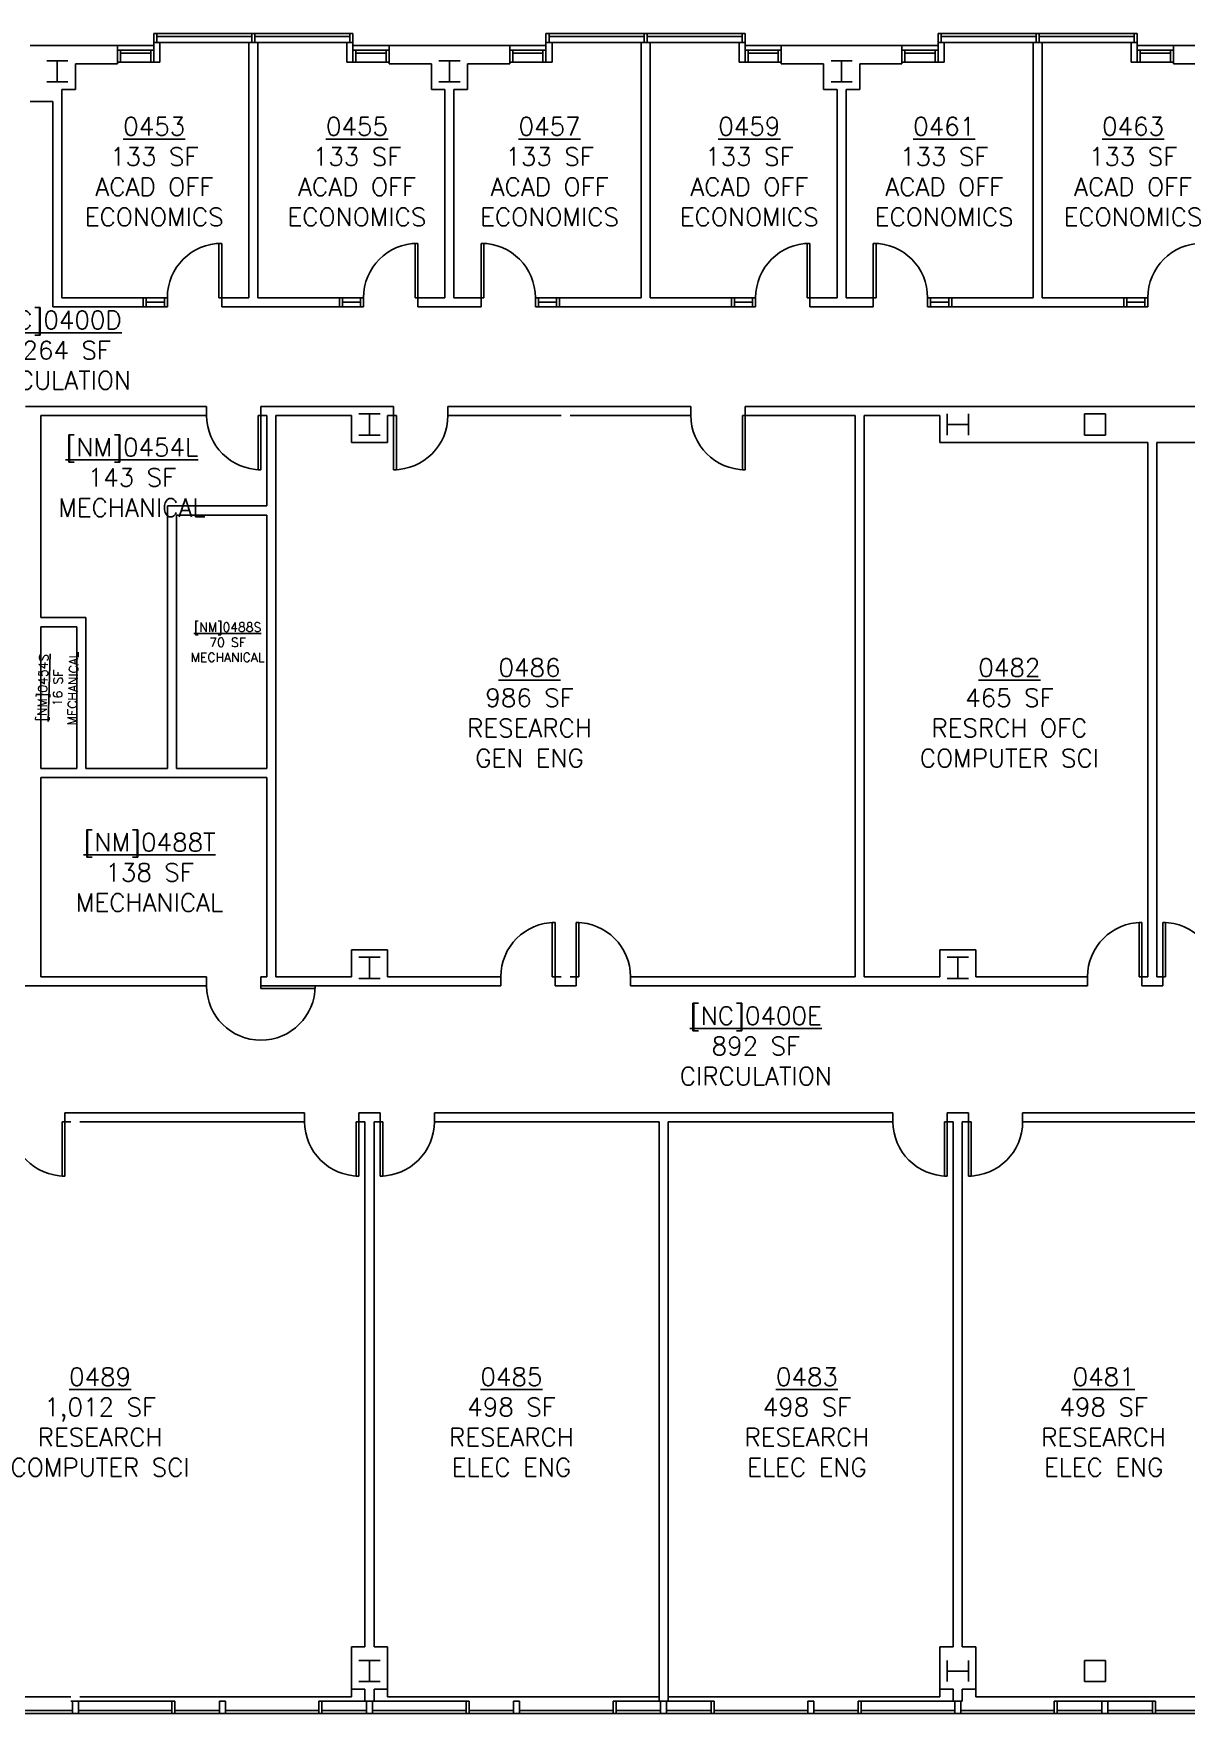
# Model space of a CAD drawing. Header units: inches. Extents: x 718 to 6834, y 507 to 5094.
# Drawn here: x 4591 to 5355, y 2328 to 3441 of the extents above; entities that cross this region are included whole.
import ezdxf

# ---------------------------------------------------------------- set-up
doc = ezdxf.new("R2010")
doc.units = ezdxf.units.IN
doc.header["$LTSCALE"] = 48
doc.header["$MEASUREMENT"] = 0
for name, color, linetype in [('A-AREA-IDEN-UCSC', 7, 'Continuous'), ('a-cols', 1, 'Continuous'), ('a-door', 3, 'Continuous'), ('a-glaz', 5, 'Continuous'), ('a-wall', 7, 'Continuous')]:
    doc.layers.add(name, color=color, linetype=linetype)
doc.styles.get("Standard").update_dxf_attribs({"font": 'romans.shx'})

msp = doc.modelspace()

# ---------------------------------------------------------------- linework, layer by layer
at = {"layer": 'a-cols'}
for p, q in [((4599.8, 3422.7), (4613.8, 3422.7)), ((4606.8, 3408.7), (4606.8, 3422.7)), ((4859.8, 3422.7), (4873.8, 3422.7)), ((4866.8, 3408.7), (4866.8, 3422.7)), ((5119.8, 3422.7), (5133.8, 3422.7)), ((5126.8, 3408.7), (5126.8, 3422.7)), ((4599.8, 3408.7), (4613.8, 3408.7)), ((4859.8, 3408.7), (4873.8, 3408.7)), ((5119.8, 3408.7), (5133.8, 3408.7)), ((4820.8, 3188.7), (4806.8, 3188.7)), ((4813.8, 3188.7), (4813.8, 3174.7)), ((5196.8, 3188.7), (5196.8, 3174.7)), ((5210.8, 3188.7), (5210.8, 3174.7)), ((5287.8, 3188.7), (5301.8, 3188.7)), ((5287.8, 3174.7), (5287.8, 3188.7)), ((5301.8, 3188.7), (5301.8, 3174.7)), ((4820.8, 3174.7), (4806.8, 3174.7)), ((5196.8, 3181.7), (5210.8, 3181.7)), ((5301.8, 3174.7), (5287.8, 3174.7)), ((4820.8, 2828.7), (4806.8, 2828.7)), ((4813.8, 2814.7), (4813.8, 2828.7)), ((5210.8, 2828.7), (5196.8, 2828.7)), ((5203.8, 2814.7), (5203.8, 2828.7)), ((4820.8, 2814.7), (4806.8, 2814.7)), ((5210.8, 2814.7), (5196.8, 2814.7)), ((4820.8, 2362.7), (4806.8, 2362.7)), ((4813.8, 2348.7), (4813.8, 2362.7)), ((5196.8, 2362.7), (5196.8, 2348.7)), ((5210.8, 2362.7), (5210.8, 2348.7)), ((5287.8, 2362.7), (5301.8, 2362.7)), ((5287.8, 2348.7), (5287.8, 2362.7)), ((5301.8, 2362.7), (5301.8, 2348.7)), ((4820.8, 2348.7), (4806.8, 2348.7)), ((5210.8, 2355.7), (5196.8, 2355.7)), ((5301.8, 2348.7), (5287.8, 2348.7))]:
    msp.add_line(p, q, dxfattribs=at)
at = {"layer": 'a-door'}
for p, q in [((4715.8, 3301.7), (4714, 3301.7)), ((4714, 3301.7), (4714, 3265.7)), ((4715.8, 3265.7), (4715.8, 3301.7)), ((4845.8, 3301.7), (4844, 3301.7)), ((4844, 3301.7), (4844, 3265.7)), ((4845.8, 3265.7), (4845.8, 3301.7)), ((4887.8, 3265.7), (4887.8, 3301.7)), ((4887.8, 3301.7), (4889.6, 3301.7)), ((4889.6, 3301.7), (4889.6, 3265.7)), ((5105.8, 3301.7), (5104, 3301.7)), ((5104, 3301.7), (5104, 3265.7)), ((5105.8, 3265.7), (5105.8, 3301.7)), ((5147.8, 3265.7), (5147.8, 3301.7)), ((5147.8, 3301.7), (5149.6, 3301.7)), ((5149.6, 3301.7), (5149.6, 3265.7)), ((4714, 3265.7), (4715.8, 3265.7)), ((4844, 3265.7), (4845.8, 3265.7)), ((4889.6, 3265.7), (4887.8, 3265.7)), ((5104, 3265.7), (5105.8, 3265.7)), ((5149.6, 3265.7), (5147.8, 3265.7)), ((4740, 3151.7), (4740, 3187.7)), ((4740, 3187.7), (4741.8, 3187.7)), ((4741.8, 3187.7), (4741.8, 3151.7)), ((4829.8, 3187.7), (4829.8, 3151.7)), ((4831.6, 3187.7), (4829.8, 3187.7)), ((4831.6, 3151.7), (4831.6, 3187.7)), ((5061, 3151.7), (5061, 3187.7)), ((5061, 3187.7), (5062.8, 3187.7)), ((5062.8, 3187.7), (5062.8, 3151.7)), ((4741.8, 3151.7), (4740, 3151.7)), ((4829.8, 3151.7), (4831.6, 3151.7)), ((5062.8, 3151.7), (5061, 3151.7)), ((4936.8, 2851.7), (4935, 2851.7)), ((4935, 2851.7), (4935, 2815.7)), ((4936.8, 2815.7), (4936.8, 2851.7)), ((4950.8, 2815.7), (4950.8, 2851.7)), ((4950.8, 2851.7), (4952.6, 2851.7)), ((4952.6, 2851.7), (4952.6, 2815.7)), ((5325.8, 2851.7), (5324, 2851.7)), ((5324, 2851.7), (5324, 2815.7)), ((5325.8, 2815.7), (5325.8, 2851.7)), ((5339.8, 2815.7), (5339.8, 2851.7)), ((5339.8, 2851.7), (5341.6, 2851.7)), ((5341.6, 2851.7), (5341.6, 2815.7)), ((4741.8, 2809.7), (4777.8, 2809.7)), ((4741.8, 2807.9), (4741.8, 2809.7)), ((4777.8, 2807.9), (4741.8, 2807.9)), ((4777.8, 2809.7), (4777.8, 2807.9)), ((4935, 2815.7), (4936.8, 2815.7)), ((4952.6, 2815.7), (4950.8, 2815.7)), ((5324, 2815.7), (5325.8, 2815.7)), ((5341.6, 2815.7), (5339.8, 2815.7)), ((4610, 2683.7), (4610, 2719.7)), ((4610, 2719.7), (4611.8, 2719.7)), ((4611.8, 2719.7), (4611.8, 2683.7)), ((4805, 2683.7), (4805, 2719.7)), ((4805, 2719.7), (4806.8, 2719.7)), ((4806.8, 2719.7), (4806.8, 2683.7)), ((4820.8, 2719.7), (4820.8, 2683.7)), ((4822.6, 2719.7), (4820.8, 2719.7)), ((4822.6, 2683.7), (4822.6, 2719.7)), ((5195, 2683.7), (5195, 2719.7)), ((5195, 2719.7), (5196.8, 2719.7)), ((5196.8, 2719.7), (5196.8, 2683.7)), ((5210.8, 2719.7), (5210.8, 2683.7)), ((5212.6, 2719.7), (5210.8, 2719.7)), ((5212.6, 2683.7), (5212.6, 2719.7)), ((4611.8, 2683.7), (4610, 2683.7)), ((4806.8, 2683.7), (4805, 2683.7)), ((4820.8, 2683.7), (4822.6, 2683.7)), ((5196.8, 2683.7), (5195, 2683.7)), ((5210.8, 2683.7), (5212.6, 2683.7))]:
    msp.add_line(p, q, dxfattribs=at)
for centre, start, end in [((4715.8, 3265.7), 90, 180), ((4845.8, 3265.7), 90, 180), ((4887.8, 3265.7), 0, 90), ((5105.8, 3265.7), 90, 180), ((5147.8, 3265.7), 0, 90), ((5365.8, 3265.7), 90, 180), ((4741.8, 3187.7), 180, 270), ((4829.8, 3187.7), 270, 0), ((5062.8, 3187.7), 180, 270), ((4936.8, 2815.7), 90, 180), ((4950.8, 2815.7), 0, 90), ((5325.8, 2815.7), 90, 180), ((5339.8, 2815.7), 0, 90), ((4741.8, 2809.7), 180, 0), ((4611.8, 2719.7), 180, 270), ((4806.8, 2719.7), 180, 270), ((4820.8, 2719.7), 270, 0), ((5196.8, 2719.7), 180, 270), ((5210.8, 2719.7), 270, 0)]:
    msp.add_arc(centre, 36, start, end, dxfattribs=at)
at = {"layer": 'a-glaz'}
for p, q in [((4802.8, 3440.7), (4670.8, 3440.7)), ((4670.8, 3434.7), (4670.8, 3440.7)), ((4672.8, 3434.7), (4672.8, 3440.7)), ((4735.8, 3434.7), (4735.8, 3440.7)), ((4737.8, 3434.7), (4737.8, 3440.7)), ((4800.8, 3434.7), (4800.8, 3440.7)), ((4802.8, 3434.7), (4802.8, 3440.7)), ((5062.8, 3440.7), (4930.8, 3440.7)), ((4930.8, 3434.7), (4930.8, 3440.7)), ((4932.8, 3434.7), (4932.8, 3440.7)), ((4995.8, 3434.7), (4995.8, 3440.7)), ((4997.8, 3434.7), (4997.8, 3440.7)), ((5060.8, 3434.7), (5060.8, 3440.7)), ((5062.8, 3434.7), (5062.8, 3440.7)), ((5322.8, 3440.7), (5190.8, 3440.7)), ((5190.8, 3434.7), (5190.8, 3440.7)), ((5192.8, 3434.7), (5192.8, 3440.7)), ((5255.8, 3434.7), (5255.8, 3440.7)), ((5257.8, 3434.7), (5257.8, 3440.7)), ((5320.8, 3434.7), (5320.8, 3440.7)), ((5322.8, 3434.7), (5322.8, 3440.7)), ((4646.8, 3432.7), (4670.8, 3432.7)), ((4646.8, 3421.7), (4646.8, 3432.7)), ((4646.8, 3429.7), (4670.8, 3429.7)), ((4648.8, 3421.7), (4648.8, 3429.7)), ((4668.8, 3421.7), (4668.8, 3429.7)), ((4802.8, 3434.7), (4670.8, 3434.7)), ((4670.8, 3432.7), (4670.8, 3421.7)), ((4735.8, 3438.7), (4672.8, 3438.7)), ((4800.8, 3438.7), (4737.8, 3438.7)), ((4826.8, 3432.7), (4802.8, 3432.7)), ((4802.8, 3432.7), (4802.8, 3421.7)), ((4826.8, 3429.7), (4802.8, 3429.7)), ((4804.8, 3421.7), (4804.8, 3429.7)), ((4824.8, 3421.7), (4824.8, 3429.7)), ((4826.8, 3421.7), (4826.8, 3432.7)), ((4906.8, 3432.7), (4930.8, 3432.7)), ((4906.8, 3421.7), (4906.8, 3432.7)), ((4906.8, 3429.7), (4930.8, 3429.7)), ((4908.8, 3421.7), (4908.8, 3429.7)), ((4928.8, 3421.7), (4928.8, 3429.7)), ((5062.8, 3434.7), (4930.8, 3434.7)), ((4930.8, 3432.7), (4930.8, 3421.7)), ((4995.8, 3438.7), (4932.8, 3438.7)), ((5060.8, 3438.7), (4997.8, 3438.7)), ((5086.8, 3432.7), (5062.8, 3432.7)), ((5062.8, 3432.7), (5062.8, 3421.7)), ((5086.8, 3429.7), (5062.8, 3429.7)), ((5064.8, 3421.7), (5064.8, 3429.7)), ((5084.8, 3421.7), (5084.8, 3429.7)), ((5086.8, 3421.7), (5086.8, 3432.7)), ((5166.8, 3432.7), (5190.8, 3432.7)), ((5166.8, 3421.7), (5166.8, 3432.7)), ((5166.8, 3429.7), (5190.8, 3429.7)), ((5168.8, 3421.7), (5168.8, 3429.7)), ((5188.8, 3421.7), (5188.8, 3429.7)), ((5322.8, 3434.7), (5190.8, 3434.7)), ((5190.8, 3432.7), (5190.8, 3421.7)), ((5255.8, 3438.7), (5192.8, 3438.7)), ((5320.8, 3438.7), (5257.8, 3438.7)), ((5346.8, 3432.7), (5322.8, 3432.7)), ((5322.8, 3432.7), (5322.8, 3421.7)), ((5346.8, 3429.7), (5322.8, 3429.7)), ((5324.8, 3421.7), (5324.8, 3429.7)), ((5344.8, 3421.7), (5344.8, 3429.7)), ((5346.8, 3421.7), (5346.8, 3432.7)), ((4670.8, 3421.7), (4646.8, 3421.7)), ((4668.8, 3427.7), (4648.8, 3427.7)), ((4802.8, 3421.7), (4826.8, 3421.7)), ((4804.8, 3427.7), (4824.8, 3427.7)), ((4930.8, 3421.7), (4906.8, 3421.7)), ((4928.8, 3427.7), (4908.8, 3427.7)), ((5062.8, 3421.7), (5086.8, 3421.7)), ((5064.8, 3427.7), (5084.8, 3427.7)), ((5190.8, 3421.7), (5166.8, 3421.7)), ((5188.8, 3427.7), (5168.8, 3427.7)), ((5322.8, 3421.7), (5346.8, 3421.7)), ((5324.8, 3427.7), (5344.8, 3427.7)), ((4679.8, 3265.7), (4663.8, 3265.7)), ((4663.8, 3265.7), (4663.8, 3259.7)), ((4665.8, 3259.7), (4665.8, 3265.7)), ((4677.8, 3262.7), (4665.8, 3262.7)), ((4677.8, 3259.7), (4677.8, 3265.7)), ((4679.8, 3259.7), (4679.8, 3265.7)), ((4809.8, 3265.7), (4793.8, 3265.7)), ((4793.8, 3265.7), (4793.8, 3259.7)), ((4795.8, 3259.7), (4795.8, 3265.7)), ((4807.8, 3262.7), (4795.8, 3262.7)), ((4807.8, 3259.7), (4807.8, 3265.7)), ((4809.8, 3259.7), (4809.8, 3265.7)), ((4923.8, 3265.7), (4939.8, 3265.7)), ((4923.8, 3259.7), (4923.8, 3265.7)), ((4925.8, 3259.7), (4925.8, 3265.7)), ((4925.8, 3262.7), (4937.8, 3262.7)), ((4937.8, 3259.7), (4937.8, 3265.7)), ((4939.8, 3265.7), (4939.8, 3259.7)), ((5069.8, 3265.7), (5053.8, 3265.7)), ((5053.8, 3265.7), (5053.8, 3259.7)), ((5055.8, 3259.7), (5055.8, 3265.7)), ((5067.8, 3262.7), (5055.8, 3262.7)), ((5067.8, 3259.7), (5067.8, 3265.7)), ((5069.8, 3259.7), (5069.8, 3265.7)), ((5183.8, 3265.7), (5199.8, 3265.7)), ((5183.8, 3259.7), (5183.8, 3265.7)), ((5185.8, 3259.7), (5185.8, 3265.7)), ((5185.8, 3262.7), (5197.8, 3262.7)), ((5197.8, 3259.7), (5197.8, 3265.7)), ((5199.8, 3265.7), (5199.8, 3259.7)), ((5329.8, 3265.7), (5313.8, 3265.7)), ((5313.8, 3265.7), (5313.8, 3259.7)), ((5315.8, 3259.7), (5315.8, 3265.7)), ((5327.8, 3262.7), (5315.8, 3262.7)), ((5327.8, 3259.7), (5327.8, 3265.7)), ((5329.8, 3259.7), (5329.8, 3265.7)), ((4663.8, 3259.7), (4679.8, 3259.7)), ((4793.8, 3259.7), (4809.8, 3259.7)), ((4939.8, 3259.7), (4923.8, 3259.7)), ((5053.8, 3259.7), (5069.8, 3259.7)), ((5199.8, 3259.7), (5183.8, 3259.7)), ((5313.8, 3259.7), (5329.8, 3259.7)), ((6011.8, 2327.7), (3608.6, 2327.7)), ((4554.8, 2329.7), (4616.8, 2329.7)), ((4616.8, 2335.7), (4616.8, 2327.7)), ((4616.8, 2335.7), (4684.8, 2335.7)), ((4620.8, 2335.7), (4620.8, 2327.7)), ((4620.8, 2329.7), (4682.8, 2329.7)), ((4682.8, 2335.7), (4682.8, 2327.7)), ((4684.8, 2335.7), (4684.8, 2327.7)), ((4684.8, 2329.7), (4714.3, 2329.7)), ((4714.3, 2335.7), (4714.3, 2327.7)), ((4718.3, 2335.7), (4714.3, 2335.7)), ((4718.3, 2335.7), (4718.3, 2327.7)), ((4718.3, 2329.7), (4780.3, 2329.7)), ((4780.3, 2335.7), (4780.3, 2327.7)), ((4780.3, 2335.7), (4879.8, 2335.7)), ((4782.3, 2335.7), (4782.3, 2327.7)), ((4782.3, 2329.7), (4811.8, 2329.7)), ((4811.8, 2335.7), (4811.8, 2327.7)), ((4815.8, 2335.7), (4815.8, 2327.7)), ((4815.8, 2329.7), (4877.8, 2329.7)), ((4877.8, 2335.7), (4877.8, 2327.7)), ((4879.8, 2335.7), (4879.8, 2327.7)), ((4879.8, 2329.7), (4909.3, 2329.7)), ((4909.3, 2335.7), (4909.3, 2327.7)), ((4909.3, 2335.7), (4913.3, 2335.7)), ((4913.3, 2335.7), (4913.3, 2327.7)), ((4913.3, 2329.7), (4975.3, 2329.7)), ((4975.3, 2335.7), (4975.3, 2327.7)), ((4975.3, 2335.7), (5042.3, 2335.7)), ((4977.3, 2335.7), (4977.3, 2327.7)), ((4977.3, 2329.7), (5006.8, 2329.7)), ((5006.8, 2335.7), (5006.8, 2327.7)), ((5010.8, 2335.7), (5010.8, 2327.7)), ((5010.8, 2329.7), (5040.3, 2329.7)), ((5040.3, 2335.7), (5040.3, 2327.7)), ((5042.3, 2335.7), (5042.3, 2327.7)), ((5104.3, 2329.7), (5042.3, 2329.7)), ((5104.3, 2335.7), (5104.3, 2327.7)), ((5108.3, 2335.7), (5104.3, 2335.7)), ((5108.3, 2335.7), (5108.3, 2327.7)), ((5137.8, 2329.7), (5108.3, 2329.7)), ((5137.8, 2335.7), (5137.8, 2327.7)), ((5205.8, 2335.7), (5137.8, 2335.7)), ((5139.8, 2335.7), (5139.8, 2327.7)), ((5201.8, 2329.7), (5139.8, 2329.7)), ((5201.8, 2335.7), (5201.8, 2327.7)), ((5205.8, 2335.7), (5205.8, 2327.7)), ((5267.8, 2329.7), (5205.8, 2329.7)), ((5267.8, 2335.7), (5267.8, 2327.7)), ((5334.8, 2335.7), (5267.8, 2335.7)), ((5269.8, 2335.7), (5269.8, 2327.7)), ((5299.3, 2329.7), (5269.8, 2329.7)), ((5299.3, 2335.7), (5299.3, 2327.7)), ((5303.3, 2335.7), (5303.3, 2327.7)), ((5332.8, 2329.7), (5303.3, 2329.7)), ((5332.8, 2335.7), (5332.8, 2327.7)), ((5334.8, 2335.7), (5334.8, 2327.7)), ((5396.8, 2329.7), (5334.8, 2329.7))]:
    msp.add_line(p, q, dxfattribs=at)
at = {"layer": 'a-wall'}
for p, q in [((4646.8, 3432.7), (4588.8, 3432.7)), ((4646.8, 3420.7), (4646.8, 3432.7)), ((4670.8, 3421.7), (4670.8, 3434.7)), ((4670.8, 3434.7), (4674.8, 3434.7)), ((4674.8, 3421.7), (4674.8, 3434.7)), ((4739.8, 3434.7), (4733.8, 3434.7)), ((4733.8, 3265.7), (4733.8, 3434.7)), ((4739.8, 3265.7), (4739.8, 3434.7)), ((4798.8, 3421.7), (4798.8, 3434.7)), ((4802.8, 3434.7), (4798.8, 3434.7)), ((4802.8, 3421.7), (4802.8, 3434.7)), ((4906.8, 3432.7), (4826.8, 3432.7)), ((4826.8, 3420.7), (4826.8, 3432.7)), ((4906.8, 3420.7), (4906.8, 3432.7)), ((4930.8, 3421.7), (4930.8, 3434.7)), ((4930.8, 3434.7), (4934.8, 3434.7)), ((4934.8, 3421.7), (4934.8, 3434.7)), ((4993.8, 3265.7), (4993.8, 3434.7)), ((4999.8, 3434.7), (4993.8, 3434.7)), ((4999.8, 3265.7), (4999.8, 3434.7)), ((5058.8, 3421.7), (5058.8, 3434.7)), ((5062.8, 3434.7), (5058.8, 3434.7)), ((5062.8, 3421.7), (5062.8, 3434.7)), ((5086.8, 3420.7), (5086.8, 3432.7)), ((5166.8, 3432.7), (5086.8, 3432.7)), ((5166.8, 3420.7), (5166.8, 3432.7)), ((5190.8, 3421.7), (5190.8, 3434.7)), ((5190.8, 3434.7), (5194.8, 3434.7)), ((5194.8, 3421.7), (5194.8, 3434.7)), ((5253.8, 3265.7), (5253.8, 3434.7)), ((5259.8, 3434.7), (5253.8, 3434.7)), ((5259.8, 3265.7), (5259.8, 3434.7)), ((5318.8, 3421.7), (5318.8, 3434.7)), ((5322.8, 3434.7), (5318.8, 3434.7)), ((5322.8, 3421.7), (5322.8, 3434.7)), ((5346.8, 3420.7), (5346.8, 3432.7)), ((5426.8, 3432.7), (5346.8, 3432.7)), ((4646.8, 3420.7), (4618.8, 3420.7)), ((4618.8, 3420.7), (4618.8, 3403.7)), ((4674.8, 3421.7), (4670.8, 3421.7)), ((4798.8, 3421.7), (4802.8, 3421.7)), ((4826.8, 3420.7), (4854.8, 3420.7)), ((4854.8, 3420.7), (4854.8, 3403.7)), ((4906.8, 3420.7), (4878.8, 3420.7)), ((4878.8, 3420.7), (4878.8, 3403.7)), ((4934.8, 3421.7), (4930.8, 3421.7)), ((5058.8, 3421.7), (5062.8, 3421.7)), ((5086.8, 3420.7), (5114.8, 3420.7)), ((5114.8, 3420.7), (5114.8, 3403.7)), ((5138.8, 3420.7), (5138.8, 3403.7)), ((5166.8, 3420.7), (5138.8, 3420.7)), ((5194.8, 3421.7), (5190.8, 3421.7)), ((5318.8, 3421.7), (5322.8, 3421.7)), ((5346.8, 3420.7), (5374.8, 3420.7)), ((4603.8, 3395.7), (4588.8, 3395.7)), ((4603.8, 3259.7), (4603.8, 3395.7)), ((4609.8, 3265.7), (4609.8, 3403.7)), ((4618.8, 3403.7), (4609.8, 3403.7)), ((4854.8, 3403.7), (4863.8, 3403.7)), ((4863.8, 3265.7), (4863.8, 3403.7)), ((4869.8, 3265.7), (4869.8, 3403.7)), ((4869.8, 3403.7), (4878.8, 3403.7)), ((5114.8, 3403.7), (5123.8, 3403.7)), ((5123.8, 3265.7), (5123.8, 3403.7)), ((5129.8, 3265.7), (5129.8, 3403.7)), ((5129.8, 3403.7), (5138.8, 3403.7)), ((4663.8, 3265.7), (4609.8, 3265.7)), ((4663.8, 3259.7), (4663.8, 3265.7)), ((4715.8, 3259.7), (4715.8, 3265.7)), ((4733.8, 3265.7), (4715.8, 3265.7)), ((4793.8, 3265.7), (4739.8, 3265.7)), ((4793.8, 3259.7), (4793.8, 3265.7)), ((4845.8, 3259.7), (4845.8, 3265.7)), ((4863.8, 3265.7), (4845.8, 3265.7)), ((4887.8, 3265.7), (4869.8, 3265.7)), ((4887.8, 3259.7), (4887.8, 3265.7)), ((4939.8, 3259.7), (4939.8, 3265.7)), ((4993.8, 3265.7), (4939.8, 3265.7)), ((5053.8, 3265.7), (4999.8, 3265.7)), ((5053.8, 3259.7), (5053.8, 3265.7)), ((5105.8, 3259.7), (5105.8, 3265.7)), ((5123.8, 3265.7), (5105.8, 3265.7)), ((5147.8, 3265.7), (5129.8, 3265.7)), ((5147.8, 3259.7), (5147.8, 3265.7)), ((5199.8, 3259.7), (5199.8, 3265.7)), ((5253.8, 3265.7), (5199.8, 3265.7)), ((5313.8, 3265.7), (5259.8, 3265.7)), ((5313.8, 3259.7), (5313.8, 3265.7)), ((4663.8, 3259.7), (4603.8, 3259.7)), ((4793.8, 3259.7), (4715.8, 3259.7)), ((4887.8, 3259.7), (4845.8, 3259.7)), ((5053.8, 3259.7), (4939.8, 3259.7)), ((5147.8, 3259.7), (5105.8, 3259.7)), ((5313.8, 3259.7), (5199.8, 3259.7)), ((4705.8, 3193.7), (4585.8, 3193.7)), ((4595.8, 3053.7), (4595.8, 3187.7)), ((4705.8, 3187.7), (4595.8, 3187.7)), ((4705.8, 3193.7), (4705.8, 3187.7)), ((4741.8, 3193.7), (4741.8, 3187.7)), ((4829.8, 3193.7), (4741.8, 3193.7)), ((4745.8, 3187.7), (4741.8, 3187.7)), ((4745.8, 3187.7), (4745.8, 3127.7)), ((4801.8, 3187.7), (4751.8, 3187.7)), ((4751.8, 3187.7), (4751.8, 2815.7)), ((4801.8, 3187.7), (4801.8, 3169.7)), ((4825.8, 3187.7), (4825.8, 3169.7)), ((4829.8, 3187.7), (4825.8, 3187.7)), ((4829.8, 3193.7), (4829.8, 3187.7)), ((4865.8, 3193.7), (4865.8, 3187.7)), ((5026.8, 3193.7), (4865.8, 3193.7)), ((4940.8, 3187.7), (4865.8, 3187.7)), ((5026.8, 3187.7), (4946.8, 3187.7)), ((5026.8, 3193.7), (5026.8, 3187.7)), ((5062.8, 3193.7), (5062.8, 3187.7)), ((5541.8, 3193.7), (5062.8, 3193.7)), ((5135.8, 3187.7), (5062.8, 3187.7)), ((5135.8, 3187.7), (5135.8, 2815.7)), ((5191.8, 3187.7), (5141.8, 3187.7)), ((5141.8, 3187.7), (5141.8, 2815.7)), ((5191.8, 3187.7), (5191.8, 3169.7)), ((4825.8, 3169.7), (4801.8, 3169.7)), ((5329.8, 3169.7), (5191.8, 3169.7)), ((5329.8, 3169.7), (5329.8, 2815.7)), ((5524.8, 3169.7), (5335.8, 3169.7)), ((5335.8, 3169.7), (5335.8, 2815.7)), ((4745.8, 3127.7), (4679.8, 3127.7)), ((4679.8, 3127.7), (4679.8, 2953.7)), ((4745.8, 3121.7), (4685.8, 3121.7)), ((4685.8, 3121.7), (4685.8, 2953.7)), ((4745.8, 3121.7), (4745.8, 2953.7)), ((4625.8, 3053.7), (4595.8, 3053.7)), ((4625.8, 3053.7), (4625.8, 2953.7)), ((4595.8, 2953.7), (4595.8, 3047.7)), ((4619.8, 3047.7), (4595.8, 3047.7)), ((4619.8, 3047.7), (4619.8, 2953.7)), ((4619.8, 2953.7), (4595.8, 2953.7)), ((4679.8, 2953.7), (4625.8, 2953.7)), ((4745.8, 2953.7), (4685.8, 2953.7)), ((4595.8, 2815.7), (4595.8, 2947.7)), ((4745.8, 2947.7), (4595.8, 2947.7)), ((4745.8, 2947.7), (4745.8, 2815.7)), ((4801.8, 2815.7), (4801.8, 2833.7)), ((4825.8, 2833.7), (4801.8, 2833.7)), ((4825.8, 2815.7), (4825.8, 2833.7)), ((5191.8, 2815.7), (5191.8, 2833.7)), ((5215.8, 2833.7), (5191.8, 2833.7)), ((5215.8, 2815.7), (5215.8, 2833.7)), ((4527.8, 2809.7), (4705.8, 2809.7)), ((4595.8, 2815.7), (4705.8, 2815.7)), ((4705.8, 2815.7), (4705.8, 2809.7)), ((4741.8, 2815.7), (4741.8, 2809.7)), ((4741.8, 2815.7), (4745.8, 2815.7)), ((4741.8, 2809.7), (4900.8, 2809.7)), ((4751.8, 2815.7), (4801.8, 2815.7)), ((4825.8, 2815.7), (4900.8, 2815.7)), ((4900.8, 2815.7), (4900.8, 2809.7)), ((4936.8, 2815.7), (4936.8, 2809.7)), ((4936.8, 2815.7), (4940.8, 2815.7)), ((4936.8, 2809.7), (4950.8, 2809.7)), ((4946.8, 2815.7), (4950.8, 2815.7)), ((4950.8, 2815.7), (4950.8, 2809.7)), ((4986.8, 2815.7), (4986.8, 2809.7)), ((4986.8, 2815.7), (5135.8, 2815.7)), ((4986.8, 2809.7), (5289.8, 2809.7)), ((5141.8, 2815.7), (5191.8, 2815.7)), ((5215.8, 2815.7), (5289.8, 2815.7)), ((5289.8, 2815.7), (5289.8, 2809.7)), ((5325.8, 2815.7), (5325.8, 2809.7)), ((5325.8, 2815.7), (5329.8, 2815.7)), ((5325.8, 2809.7), (5339.8, 2809.7)), ((5335.8, 2815.7), (5339.8, 2815.7)), ((5339.8, 2815.7), (5339.8, 2809.7)), ((4611.8, 2725.7), (4611.8, 2719.7)), ((4770.8, 2725.7), (4611.8, 2725.7)), ((4615.8, 2719.7), (4611.8, 2719.7)), ((4770.8, 2719.7), (4621.8, 2719.7)), ((4770.8, 2725.7), (4770.8, 2719.7)), ((4806.8, 2725.7), (4806.8, 2719.7)), ((4820.8, 2725.7), (4806.8, 2725.7)), ((4810.8, 2719.7), (4806.8, 2719.7)), ((4810.8, 2719.7), (4810.8, 2371.7)), ((4816.8, 2719.7), (4816.8, 2371.7)), ((4820.8, 2719.7), (4816.8, 2719.7)), ((4820.8, 2725.7), (4820.8, 2719.7)), ((5160.8, 2725.7), (4856.8, 2725.7)), ((4856.8, 2725.7), (4856.8, 2719.7)), ((5005.8, 2719.7), (4856.8, 2719.7)), ((5005.8, 2335.7), (5005.8, 2719.7)), ((5011.8, 2335.7), (5011.8, 2719.7)), ((5160.8, 2719.7), (5011.8, 2719.7)), ((5160.8, 2725.7), (5160.8, 2719.7)), ((5210.8, 2725.7), (5196.8, 2725.7)), ((5196.8, 2725.7), (5196.8, 2719.7)), ((5200.8, 2719.7), (5196.8, 2719.7)), ((5200.8, 2719.7), (5200.8, 2371.7)), ((5206.8, 2719.7), (5206.8, 2371.7)), ((5210.8, 2719.7), (5206.8, 2719.7)), ((5210.8, 2725.7), (5210.8, 2719.7)), ((5246.8, 2725.7), (5246.8, 2719.7)), ((5550.8, 2725.7), (5246.8, 2725.7)), ((5395.8, 2719.7), (5246.8, 2719.7)), ((4801.8, 2338.7), (4801.8, 2371.7)), ((4810.8, 2371.7), (4801.8, 2371.7)), ((4825.8, 2371.7), (4816.8, 2371.7)), ((4825.8, 2338.7), (4825.8, 2371.7)), ((5191.8, 2338.7), (5191.8, 2371.7)), ((5191.8, 2371.7), (5200.8, 2371.7)), ((5206.8, 2371.7), (5215.8, 2371.7)), ((5215.8, 2338.7), (5215.8, 2371.7)), ((4615.8, 2338.7), (4435.8, 2338.7)), ((4801.8, 2338.7), (4621.8, 2338.7)), ((4810.8, 2343.7), (4801.8, 2343.7)), ((4810.8, 2343.7), (4810.8, 2335.7)), ((4825.8, 2343.7), (4816.8, 2343.7)), ((4816.8, 2343.7), (4816.8, 2335.7)), ((5005.8, 2338.7), (4825.8, 2338.7)), ((5191.8, 2338.7), (5011.8, 2338.7)), ((5191.8, 2343.7), (5200.8, 2343.7)), ((5200.8, 2343.7), (5200.8, 2335.7)), ((5206.8, 2343.7), (5215.8, 2343.7)), ((5206.8, 2343.7), (5206.8, 2335.7)), ((5395.8, 2338.7), (5215.8, 2338.7)), ((4621.8, 2335.7), (4615.8, 2335.7)), ((4816.8, 2335.7), (4810.8, 2335.7)), ((5011.8, 2335.7), (5005.8, 2335.7)), ((5206.8, 2335.7), (5200.8, 2335.7))]:
    msp.add_line(p, q, dxfattribs=at)

# ---------------------------------------------------------------- texts
at = {"layer": 'A-AREA-IDEN-UCSC', "attachment_point": 5}
for s, insert, char_height in [('\\L0453\\l\\P133 SF\\PACAD OFF\\PECONOMICS', (4671.1, 3349.2), 12), ('\\L0455\\l\\P133 SF\\PACAD OFF\\PECONOMICS', (4805.5, 3349.2), 12), ('\\L0457\\l\\P133 SF\\PACAD OFF\\PECONOMICS', (4933.2, 3349.2), 12), ('\\L0459\\l\\P133 SF\\PACAD OFF\\PECONOMICS', (5065.6, 3349.2), 12), ('\\L0461\\l\\P133 SF\\PACAD OFF\\PECONOMICS', (5194.8, 3349.2), 12), ('\\L0463\\l\\P133 SF\\PACAD OFF\\PECONOMICS', (5320, 3349.2), 12), ('\\L[NC]0400D\\l\\P1,264 SF\\PCIRCULATION', (4605.3, 3230.9), 12), ('\\L[NM]0454L\\l\\P143 SF\\PMECHANICAL', (4656.3, 3146.6), 12), ('\\L[NM]0488S\\l\\P70 SF\\PMECHANICAL', (4719.7, 3037.4), 6), ('\\L0486\\l\\P986 SF\\PRESEARCH\\PGEN ENG', (4919.9, 2990.6), 12), ('\\L0482\\l\\P465 SF\\PRESRCH OFC\\PCOMPUTER SCI', (5238, 2990.6), 12), ('\\L[NM]0488T\\l\\P138 SF\\PMECHANICAL', (4668, 2884.9), 12), ('\\L[NC]0400E\\l\\P892 SF\\PCIRCULATION', (5069.9, 2769.9), 12), ('\\L0489\\l\\P1,012 SF\\PRESEARCH\\PCOMPUTER SCI', (4635.2, 2520.7), 12), ('\\L0485\\l\\P498 SF\\PRESEARCH\\PELEC ENG', (4907.9, 2520.7), 12), ('\\L0483\\l\\P498 SF\\PRESEARCH\\PELEC ENG', (5103.8, 2520.7), 12), ('\\L0481\\l\\P498 SF\\PRESEARCH\\PELEC ENG', (5300.5, 2520.7), 12)]:
    msp.add_mtext(s, dxfattribs=dict(at, insert=insert, char_height=char_height))
at = {"layer": 'A-AREA-IDEN-UCSC', "insert": (4607.2, 3007.1), "char_height": 6, "attachment_point": 5, "rotation": 88.3516}
msp.add_mtext('\\L[NM]0454S\\l\\P16 SF\\PMECHANICAL', dxfattribs=at)

doc.saveas('drawing.dxf')
